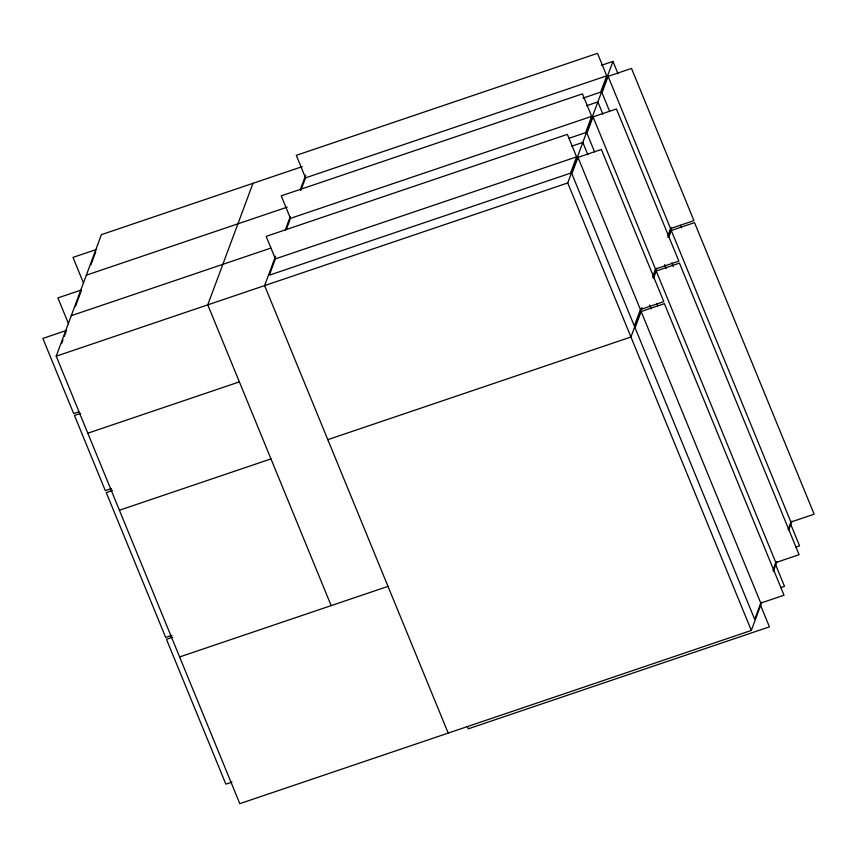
<?xml version="1.0" encoding="UTF-8"?>
<svg xmlns="http://www.w3.org/2000/svg" width="857" height="857" viewBox="0 0 857 857"><rect width="100%" height="100%" fill="white"/><g stroke="black" fill="none" stroke-linecap="round" stroke-linejoin="round"><path stroke-width="1.29" d="M761.83 602.192L751.332 630.431L239.799 803.662L56.208 356.191L101.405 234.647L302.232 166.633M61.672 343.453L62.989 339.897M64.318 336.34L66.525 330.406L42.85 338.429L73.691 413.588L78.673 411.896M75.416 306.506L81.147 291.08M90.917 264.802L95.77 251.754M252.976 183.323L207.769 304.856L331.166 605.62M275.568 256.147L264.609 285.606L448.2 733.089M285.156 230.362L290.18 216.853M300.218 189.847L305.703 175.117M275.397 258.868L269.334 275.183L570.537 173.168L576.6 156.863L567.366 134.356L266.163 236.371L275.397 258.868L576.6 156.863M286.259 229.644L290.459 218.364L281.225 195.857L582.439 93.852L591.673 116.348L585.599 132.664L569.155 138.234M300.861 190.393L305.531 177.849L296.297 155.342L597.5 53.338L606.735 75.834L600.671 92.149L582.953 98.148M751.332 630.431L567.741 182.948L612.948 61.404L601.571 65.261M577.982 157.377L571.887 173.778L634.319 325.96L640.425 309.559L577.982 157.377L601.368 149.461L663.8 301.643L640.425 309.559M652.434 277.25L655.487 269.044L678.873 261.128L616.429 108.946L593.044 116.863L586.949 133.264L594.565 151.828M667.935 235.568L670.549 228.54L693.934 220.613L631.502 68.431L608.116 76.348L602.01 92.749L609.627 111.314M641.904 307.534L630.945 336.994L327.813 439.662M653.313 276.843L656.516 268.252M667.924 237.56L671.577 227.737M641.154 311.52L635.08 327.824L754.706 619.397L760.77 603.082L641.154 311.52L664.4 303.646L784.016 595.208L760.77 603.082M653.42 278.536L656.216 271.005L679.462 263.131L799.088 554.704L775.842 562.567L773.035 570.098M668.953 236.768L671.288 230.49L694.534 222.616L814.15 514.189L790.904 522.063L788.108 529.583M773.25 571.501L776.903 561.678M788.772 529.755L791.964 521.163M305.531 177.849L606.735 75.834M96.659 249.387L72.984 257.4L83.6 283.271M86.343 275.161L287.17 207.148M586.509 105.775L597.875 101.919L602.932 114.249M290.459 218.364L591.673 116.348M81.586 289.902L57.912 297.915L68.528 323.785M71.27 315.676L270.833 248.091M571.437 146.29L582.814 142.433L587.87 154.763M56.208 356.191L567.741 182.948M80.676 413.342L74.452 415.452L105.293 490.611L111.517 488.501M87.81 433.214L239.371 381.879M112.417 490.493L106.257 492.571L165.68 637.426L171.839 635.337M119.412 510.236L270.973 458.902M172.611 637.201L166.451 639.29L225.873 784.144L232.033 782.055M179.606 656.955L388.007 586.37M795.757 547.109L799.56 545.823L790.807 524.505M780.695 587.613L784.487 586.327L775.253 563.831M612.948 61.404L618.004 73.734M680.212 225.359L681.229 227.844M608.116 76.348L670.549 228.54M671.288 230.49L790.904 522.063M671.802 262.863L673.323 266.57M664.636 264.642L666.157 268.348M593.044 116.863L655.487 269.044M656.216 271.005L775.842 562.567M656.741 303.378L657.758 305.842M649.563 305.156L651.095 308.863M760.673 605.524L769.425 626.842L468.211 728.857L467.247 726.479"/></g></svg>
